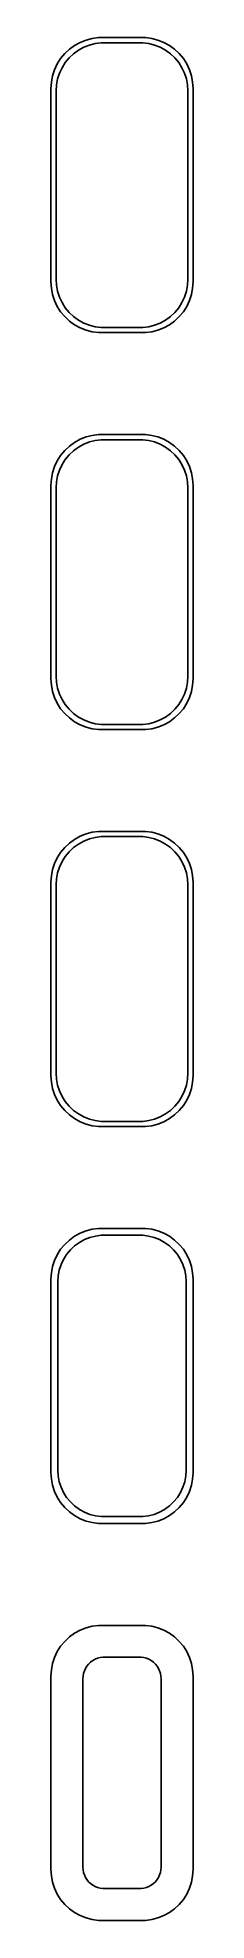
# Model space of a CAD drawing. Header units: metres. Extents: x -7 to 7, y 181 to 365.
import ezdxf

# ---------------------------------------------------------------- set-up
doc = ezdxf.new("R2010")
doc.units = ezdxf.units.M

msp = doc.modelspace()

# ---------------------------------------------------------------- linework, layer by layer
for p, q in [((-4.67912, 364.722), (-5.18712, 364.353)), ((-4.12889, 365.024), (-4.67912, 364.722)), ((-4.29517, 364.261), (-3.77245, 364.548)), ((-3.54507, 365.255), (-4.12889, 365.024)), ((-3.77245, 364.548), (-3.21782, 364.768)), ((-2.9369, 365.411), (-3.54507, 365.255)), ((-3.21782, 364.768), (-2.64006, 364.916)), ((-2.31395, 365.49), (-2.9369, 365.411)), ((-2.64006, 364.916), (-2.04825, 364.991)), ((2.31395, 365.49), (-2.31395, 365.49)), ((-2.04825, 364.991), (2.04825, 364.991)), ((2.04825, 364.991), (2.64006, 364.916)), ((2.9369, 365.411), (2.31395, 365.49)), ((2.64006, 364.916), (3.21782, 364.768)), ((3.54507, 365.255), (2.9369, 365.411)), ((3.21782, 364.768), (3.77245, 364.548)), ((4.12889, 365.024), (3.54507, 365.255)), ((3.77245, 364.548), (4.29517, 364.261)), ((4.67912, 364.722), (4.12889, 365.024)), ((5.18712, 364.353), (4.67912, 364.722)), ((-6.38153, 362.909), (-6.64888, 362.341)), ((-6.04507, 363.439), (-6.38153, 362.909)), ((-5.64484, 363.923), (-6.04507, 363.439)), ((-5.91245, 362.538), (-5.59282, 363.042)), ((-5.18712, 364.353), (-5.64484, 363.923)), ((-5.59282, 363.042), (-5.2126, 363.502)), ((-5.2126, 363.502), (-4.77776, 363.91)), ((-4.77776, 363.91), (-4.29517, 364.261)), ((4.29517, 364.261), (4.77776, 363.91)), ((4.77776, 363.91), (5.2126, 363.502)), ((5.64484, 363.923), (5.18712, 364.353)), ((5.2126, 363.502), (5.59282, 363.042)), ((5.59282, 363.042), (5.91245, 362.538)), ((6.04507, 363.439), (5.64484, 363.923)), ((6.38153, 362.909), (6.04507, 363.439)), ((6.64888, 362.341), (6.38153, 362.909)), ((-6.96057, 361.127), (-7, 360.5)), ((-6.84291, 361.743), (-6.96057, 361.127)), ((-6.64888, 362.341), (-6.84291, 361.743)), ((-6.5, 360.25), (-6.46254, 360.845)), ((-6.46254, 360.845), (-6.35077, 361.431)), ((-6.35077, 361.431), (-6.16643, 361.999)), ((-6.16643, 361.999), (-5.91245, 362.538)), ((5.91245, 362.538), (6.16643, 361.999)), ((6.16643, 361.999), (6.35077, 361.431)), ((6.35077, 361.431), (6.46254, 360.845)), ((6.46254, 360.845), (6.5, 360.25)), ((6.84291, 361.743), (6.64888, 362.341)), ((6.96057, 361.127), (6.84291, 361.743)), ((7, 360.5), (6.96057, 361.127)), ((-7, 360.5), (-7, 341.5)), ((-6.5, 341.75), (-6.5, 360.25)), ((6.5, 360.25), (6.5, 341.75)), ((7, 341.5), (7, 360.5)), ((-7, 341.5), (-6.96057, 340.873)), ((-6.96057, 340.873), (-6.84291, 340.257)), ((-6.46254, 341.155), (-6.5, 341.75)), ((-6.35077, 340.569), (-6.46254, 341.155)), ((-6.16643, 340.001), (-6.35077, 340.569)), ((6.35077, 340.569), (6.16643, 340.001)), ((6.46254, 341.155), (6.35077, 340.569)), ((6.5, 341.75), (6.46254, 341.155)), ((6.84291, 340.257), (6.96057, 340.873)), ((6.96057, 340.873), (7, 341.5)), ((-6.84291, 340.257), (-6.64888, 339.659)), ((-6.64888, 339.659), (-6.38153, 339.091)), ((-6.38153, 339.091), (-6.04507, 338.561)), ((-5.91245, 339.462), (-6.16643, 340.001)), ((-6.04507, 338.561), (-5.64484, 338.077)), ((-5.59282, 338.958), (-5.91245, 339.462)), ((-5.2126, 338.498), (-5.59282, 338.958)), ((5.59282, 338.958), (5.2126, 338.498)), ((5.91245, 339.462), (5.59282, 338.958)), ((5.64484, 338.077), (6.04507, 338.561)), ((6.16643, 340.001), (5.91245, 339.462)), ((6.04507, 338.561), (6.38153, 339.091)), ((6.38153, 339.091), (6.64888, 339.659)), ((6.64888, 339.659), (6.84291, 340.257)), ((-5.64484, 338.077), (-5.18712, 337.647)), ((-4.77776, 338.09), (-5.2126, 338.498)), ((-5.18712, 337.647), (-4.67912, 337.278)), ((-4.29517, 337.739), (-4.77776, 338.09)), ((-4.67912, 337.278), (-4.12889, 336.976)), ((-3.77245, 337.452), (-4.29517, 337.739)), ((-4.12889, 336.976), (-3.54507, 336.745)), ((-3.21782, 337.232), (-3.77245, 337.452)), ((-3.54507, 336.745), (-2.9369, 336.589)), ((-2.64006, 337.084), (-3.21782, 337.232)), ((-2.04825, 337.009), (-2.64006, 337.084)), ((2.04825, 337.009), (-2.04825, 337.009)), ((2.64006, 337.084), (2.04825, 337.009)), ((3.21782, 337.232), (2.64006, 337.084)), ((2.9369, 336.589), (3.54507, 336.745)), ((3.77245, 337.452), (3.21782, 337.232)), ((3.54507, 336.745), (4.12889, 336.976)), ((4.29517, 337.739), (3.77245, 337.452)), ((4.12889, 336.976), (4.67912, 337.278)), ((4.77776, 338.09), (4.29517, 337.739)), ((4.67912, 337.278), (5.18712, 337.647)), ((5.2126, 338.498), (4.77776, 338.09)), ((5.18712, 337.647), (5.64484, 338.077)), ((-2.9369, 336.589), (-2.31395, 336.51)), ((-2.31395, 336.51), (2.31395, 336.51)), ((2.31395, 336.51), (2.9369, 336.589)), ((-4.67912, 325.722), (-5.18712, 325.353)), ((-4.12889, 326.024), (-4.67912, 325.722)), ((-3.54507, 326.255), (-4.12889, 326.024)), ((-3.77245, 325.548), (-3.21782, 325.768)), ((-2.9369, 326.411), (-3.54507, 326.255)), ((-3.21782, 325.768), (-2.64006, 325.916)), ((-2.31395, 326.49), (-2.9369, 326.411)), ((-2.64006, 325.916), (-2.04825, 325.991)), ((2.31395, 326.49), (-2.31395, 326.49)), ((-2.04825, 325.991), (2.04825, 325.991)), ((2.04825, 325.991), (2.64006, 325.916)), ((2.9369, 326.411), (2.31395, 326.49)), ((2.64006, 325.916), (3.21782, 325.768)), ((3.54507, 326.255), (2.9369, 326.411)), ((3.21782, 325.768), (3.77245, 325.548)), ((4.12889, 326.024), (3.54507, 326.255)), ((4.67912, 325.722), (4.12889, 326.024)), ((5.18712, 325.353), (4.67912, 325.722)), ((-6.38153, 323.909), (-6.64888, 323.341)), ((-6.04507, 324.439), (-6.38153, 323.909)), ((-5.64484, 324.923), (-6.04507, 324.439)), ((-5.91245, 323.538), (-5.59282, 324.042)), ((-5.18712, 325.353), (-5.64484, 324.923)), ((-5.59282, 324.042), (-5.2126, 324.502)), ((-5.2126, 324.502), (-4.77776, 324.91)), ((-4.77776, 324.91), (-4.29517, 325.261)), ((-4.29517, 325.261), (-3.77245, 325.548)), ((3.77245, 325.548), (4.29517, 325.261)), ((4.29517, 325.261), (4.77776, 324.91)), ((4.77776, 324.91), (5.2126, 324.502)), ((5.64484, 324.923), (5.18712, 325.353)), ((5.2126, 324.502), (5.59282, 324.042)), ((5.59282, 324.042), (5.91245, 323.538)), ((6.04507, 324.439), (5.64484, 324.923)), ((6.38153, 323.909), (6.04507, 324.439)), ((6.64888, 323.341), (6.38153, 323.909)), ((-6.96057, 322.127), (-7, 321.5)), ((-6.84291, 322.743), (-6.96057, 322.127)), ((-6.64888, 323.341), (-6.84291, 322.743)), ((-6.46254, 321.845), (-6.35077, 322.431)), ((-6.35077, 322.431), (-6.16643, 322.999)), ((-6.16643, 322.999), (-5.91245, 323.538)), ((5.91245, 323.538), (6.16643, 322.999)), ((6.16643, 322.999), (6.35077, 322.431)), ((6.35077, 322.431), (6.46254, 321.845)), ((6.84291, 322.743), (6.64888, 323.341)), ((6.96057, 322.127), (6.84291, 322.743)), ((7, 321.5), (6.96057, 322.127)), ((-7, 321.5), (-7, 302.5)), ((-6.5, 321.25), (-6.46254, 321.845)), ((-6.5, 302.75), (-6.5, 321.25)), ((6.46254, 321.845), (6.5, 321.25)), ((6.5, 321.25), (6.5, 302.75)), ((7, 302.5), (7, 321.5)), ((-7, 302.5), (-6.96057, 301.873)), ((-6.96057, 301.873), (-6.84291, 301.257)), ((-6.46254, 302.155), (-6.5, 302.75)), ((-6.35077, 301.569), (-6.46254, 302.155)), ((-6.16643, 301.001), (-6.35077, 301.569)), ((6.35077, 301.569), (6.16643, 301.001)), ((6.46254, 302.155), (6.35077, 301.569)), ((6.5, 302.75), (6.46254, 302.155)), ((6.84291, 301.257), (6.96057, 301.873)), ((6.96057, 301.873), (7, 302.5)), ((-6.84291, 301.257), (-6.64888, 300.659)), ((-6.64888, 300.659), (-6.38153, 300.091)), ((-6.38153, 300.091), (-6.04507, 299.561)), ((-5.91245, 300.462), (-6.16643, 301.001)), ((-5.59282, 299.958), (-5.91245, 300.462)), ((-5.2126, 299.498), (-5.59282, 299.958)), ((5.59282, 299.958), (5.2126, 299.498)), ((5.91245, 300.462), (5.59282, 299.958)), ((6.16643, 301.001), (5.91245, 300.462)), ((6.04507, 299.561), (6.38153, 300.091)), ((6.38153, 300.091), (6.64888, 300.659)), ((6.64888, 300.659), (6.84291, 301.257)), ((-6.04507, 299.561), (-5.64484, 299.077)), ((-5.64484, 299.077), (-5.18712, 298.647)), ((-4.77776, 299.09), (-5.2126, 299.498)), ((-5.18712, 298.647), (-4.67912, 298.278)), ((-4.29517, 298.739), (-4.77776, 299.09)), ((-4.67912, 298.278), (-4.12889, 297.976)), ((-3.77245, 298.452), (-4.29517, 298.739)), ((-4.12889, 297.976), (-3.54507, 297.745)), ((-3.21782, 298.232), (-3.77245, 298.452)), ((-2.64006, 298.084), (-3.21782, 298.232)), ((-2.04825, 298.009), (-2.64006, 298.084)), ((2.04825, 298.009), (-2.04825, 298.009)), ((2.64006, 298.084), (2.04825, 298.009)), ((3.21782, 298.232), (2.64006, 298.084)), ((3.77245, 298.452), (3.21782, 298.232)), ((3.54507, 297.745), (4.12889, 297.976)), ((4.29517, 298.739), (3.77245, 298.452)), ((4.12889, 297.976), (4.67912, 298.278)), ((4.77776, 299.09), (4.29517, 298.739)), ((4.67912, 298.278), (5.18712, 298.647)), ((5.2126, 299.498), (4.77776, 299.09)), ((5.18712, 298.647), (5.64484, 299.077)), ((5.64484, 299.077), (6.04507, 299.561)), ((-3.54507, 297.745), (-2.9369, 297.589)), ((-2.9369, 297.589), (-2.31395, 297.51)), ((-2.31395, 297.51), (2.31395, 297.51)), ((2.31395, 297.51), (2.9369, 297.589)), ((2.9369, 297.589), (3.54507, 297.745)), ((-4.67912, 286.722), (-5.18712, 286.353)), ((-4.12889, 287.024), (-4.67912, 286.722)), ((-3.54507, 287.255), (-4.12889, 287.024)), ((-3.77245, 286.548), (-3.21782, 286.768)), ((-2.9369, 287.411), (-3.54507, 287.255)), ((-3.21782, 286.768), (-2.64006, 286.916)), ((-2.31395, 287.49), (-2.9369, 287.411)), ((-2.64006, 286.916), (-2.04825, 286.991)), ((2.31395, 287.49), (-2.31395, 287.49)), ((-2.04825, 286.991), (2.04825, 286.991)), ((2.04825, 286.991), (2.64006, 286.916)), ((2.9369, 287.411), (2.31395, 287.49)), ((2.64006, 286.916), (3.21782, 286.768)), ((3.54507, 287.255), (2.9369, 287.411)), ((3.21782, 286.768), (3.77245, 286.548)), ((4.12889, 287.024), (3.54507, 287.255)), ((4.67912, 286.722), (4.12889, 287.024)), ((5.18712, 286.353), (4.67912, 286.722)), ((-6.38153, 284.909), (-6.64888, 284.341)), ((-6.04507, 285.439), (-6.38153, 284.909)), ((-5.64484, 285.923), (-6.04507, 285.439)), ((-5.91245, 284.538), (-5.59282, 285.042)), ((-5.18712, 286.353), (-5.64484, 285.923)), ((-5.59282, 285.042), (-5.2126, 285.502)), ((-5.2126, 285.502), (-4.77776, 285.91)), ((-4.77776, 285.91), (-4.29517, 286.261)), ((-4.29517, 286.261), (-3.77245, 286.548)), ((3.77245, 286.548), (4.29517, 286.261)), ((4.29517, 286.261), (4.77776, 285.91)), ((4.77776, 285.91), (5.2126, 285.502)), ((5.64484, 285.923), (5.18712, 286.353)), ((5.2126, 285.502), (5.59282, 285.042)), ((5.59282, 285.042), (5.91245, 284.538)), ((6.04507, 285.439), (5.64484, 285.923)), ((6.38153, 284.909), (6.04507, 285.439)), ((6.64888, 284.341), (6.38153, 284.909)), ((-6.96057, 283.127), (-7, 282.5)), ((-6.84291, 283.743), (-6.96057, 283.127)), ((-6.64888, 284.341), (-6.84291, 283.743)), ((-6.46254, 282.845), (-6.35077, 283.431)), ((-6.35077, 283.431), (-6.16643, 283.999)), ((-6.16643, 283.999), (-5.91245, 284.538)), ((5.91245, 284.538), (6.16643, 283.999)), ((6.16643, 283.999), (6.35077, 283.431)), ((6.35077, 283.431), (6.46254, 282.845)), ((6.84291, 283.743), (6.64888, 284.341)), ((6.96057, 283.127), (6.84291, 283.743)), ((7, 282.5), (6.96057, 283.127)), ((-7, 282.5), (-7, 263.5)), ((-6.5, 282.25), (-6.46254, 282.845)), ((-6.5, 263.75), (-6.5, 282.25)), ((6.46254, 282.845), (6.5, 282.25)), ((6.5, 282.25), (6.5, 263.75)), ((7, 263.5), (7, 282.5)), ((-7, 263.5), (-6.96057, 262.873)), ((-6.96057, 262.873), (-6.84291, 262.257)), ((-6.46254, 263.155), (-6.5, 263.75)), ((-6.35077, 262.569), (-6.46254, 263.155)), ((6.46254, 263.155), (6.35077, 262.569)), ((6.5, 263.75), (6.46254, 263.155)), ((6.84291, 262.257), (6.96057, 262.873)), ((6.96057, 262.873), (7, 263.5)), ((-6.84291, 262.257), (-6.64888, 261.659)), ((-6.64888, 261.659), (-6.38153, 261.091)), ((-6.38153, 261.091), (-6.04507, 260.561)), ((-6.16643, 262.001), (-6.35077, 262.569)), ((-5.91245, 261.462), (-6.16643, 262.001)), ((-5.59282, 260.958), (-5.91245, 261.462)), ((-5.2126, 260.498), (-5.59282, 260.958)), ((5.59282, 260.958), (5.2126, 260.498)), ((5.91245, 261.462), (5.59282, 260.958)), ((6.16643, 262.001), (5.91245, 261.462)), ((6.04507, 260.561), (6.38153, 261.091)), ((6.35077, 262.569), (6.16643, 262.001)), ((6.38153, 261.091), (6.64888, 261.659)), ((6.64888, 261.659), (6.84291, 262.257)), ((-6.04507, 260.561), (-5.64484, 260.077)), ((-5.64484, 260.077), (-5.18712, 259.647)), ((-4.77776, 260.09), (-5.2126, 260.498)), ((-5.18712, 259.647), (-4.67912, 259.278)), ((-4.29517, 259.739), (-4.77776, 260.09)), ((-4.67912, 259.278), (-4.12889, 258.976)), ((-3.77245, 259.452), (-4.29517, 259.739)), ((-4.12889, 258.976), (-3.54507, 258.745)), ((-3.21782, 259.232), (-3.77245, 259.452)), ((-2.64006, 259.084), (-3.21782, 259.232)), ((-2.04825, 259.009), (-2.64006, 259.084)), ((2.04825, 259.009), (-2.04825, 259.009)), ((2.64006, 259.084), (2.04825, 259.009)), ((3.21782, 259.232), (2.64006, 259.084)), ((3.77245, 259.452), (3.21782, 259.232)), ((3.54507, 258.745), (4.12889, 258.976)), ((4.29517, 259.739), (3.77245, 259.452)), ((4.12889, 258.976), (4.67912, 259.278)), ((4.77776, 260.09), (4.29517, 259.739)), ((4.67912, 259.278), (5.18712, 259.647)), ((5.2126, 260.498), (4.77776, 260.09)), ((5.18712, 259.647), (5.64484, 260.077)), ((5.64484, 260.077), (6.04507, 260.561)), ((-3.54507, 258.745), (-2.9369, 258.589)), ((-2.9369, 258.589), (-2.31395, 258.51)), ((-2.31395, 258.51), (2.31395, 258.51)), ((2.31395, 258.51), (2.9369, 258.589)), ((2.9369, 258.589), (3.54507, 258.745)), ((-4.12889, 248.024), (-4.67912, 247.722)), ((-3.54507, 248.255), (-4.12889, 248.024)), ((-2.9369, 248.411), (-3.54507, 248.255)), ((-2.31395, 248.49), (-2.9369, 248.411)), ((2.31395, 248.49), (-2.31395, 248.49)), ((2.9369, 248.411), (2.31395, 248.49)), ((3.54507, 248.255), (2.9369, 248.411)), ((4.12889, 248.024), (3.54507, 248.255)), ((4.67912, 247.722), (4.12889, 248.024)), ((-6.04507, 246.439), (-6.38153, 245.909)), ((-5.64484, 246.923), (-6.04507, 246.439)), ((-5.18712, 247.353), (-5.64484, 246.923)), ((-5.45403, 245.941), (-5.08754, 246.384)), ((-4.67912, 247.722), (-5.18712, 247.353)), ((-5.08754, 246.384), (-4.6684, 246.778)), ((-4.6684, 246.778), (-4.20325, 247.116)), ((-4.20325, 247.116), (-3.6994, 247.393)), ((-3.6994, 247.393), (-3.16481, 247.604)), ((-3.16481, 247.604), (-2.60791, 247.747)), ((-2.60791, 247.747), (-2.03748, 247.819)), ((-2.03748, 247.819), (2.03748, 247.819)), ((2.03748, 247.819), (2.60791, 247.747)), ((2.60791, 247.747), (3.16481, 247.604)), ((3.16481, 247.604), (3.6994, 247.393)), ((3.6994, 247.393), (4.20325, 247.116)), ((4.20325, 247.116), (4.6684, 246.778)), ((4.6684, 246.778), (5.08754, 246.384)), ((5.18712, 247.353), (4.67912, 247.722)), ((5.08754, 246.384), (5.45403, 245.941)), ((5.64484, 246.923), (5.18712, 247.353)), ((6.04507, 246.439), (5.64484, 246.923)), ((6.38153, 245.909), (6.04507, 246.439)), ((-6.84291, 244.743), (-6.96057, 244.127)), ((-6.64888, 245.341), (-6.84291, 244.743)), ((-6.38153, 245.909), (-6.64888, 245.341)), ((-6.29233, 243.824), (-6.18459, 244.389)), ((-6.18459, 244.389), (-6.00691, 244.935)), ((-6.00691, 244.935), (-5.76212, 245.456)), ((-5.76212, 245.456), (-5.45403, 245.941)), ((5.45403, 245.941), (5.76212, 245.456)), ((5.76212, 245.456), (6.00691, 244.935)), ((6.00691, 244.935), (6.18459, 244.389)), ((6.18459, 244.389), (6.29233, 243.824)), ((6.64888, 245.341), (6.38153, 245.909)), ((6.84291, 244.743), (6.64888, 245.341)), ((6.96057, 244.127), (6.84291, 244.743)), ((-6.96057, 244.127), (-7, 243.5)), ((-7, 243.5), (-7, 224.5)), ((-6.32843, 243.25), (-6.29233, 243.824)), ((-6.32843, 224.75), (-6.32843, 243.25)), ((6.29233, 243.824), (6.32843, 243.25)), ((6.32843, 243.25), (6.32843, 224.75)), ((7, 243.5), (6.96057, 244.127)), ((7, 224.5), (7, 243.5)), ((-7, 224.5), (-6.96057, 223.873)), ((-6.96057, 223.873), (-6.84291, 223.257)), ((-6.29233, 224.176), (-6.32843, 224.75)), ((-6.18459, 223.611), (-6.29233, 224.176)), ((6.29233, 224.176), (6.18459, 223.611)), ((6.32843, 224.75), (6.29233, 224.176)), ((6.84291, 223.257), (6.96057, 223.873)), ((6.96057, 223.873), (7, 224.5)), ((-6.84291, 223.257), (-6.64888, 222.659)), ((-6.64888, 222.659), (-6.38153, 222.091)), ((-6.38153, 222.091), (-6.04507, 221.561)), ((-6.00691, 223.065), (-6.18459, 223.611)), ((-5.76212, 222.544), (-6.00691, 223.065)), ((-5.45403, 222.059), (-5.76212, 222.544)), ((-5.08754, 221.616), (-5.45403, 222.059)), ((5.45403, 222.059), (5.08754, 221.616)), ((5.76212, 222.544), (5.45403, 222.059)), ((6.00691, 223.065), (5.76212, 222.544)), ((6.18459, 223.611), (6.00691, 223.065)), ((6.04507, 221.561), (6.38153, 222.091)), ((6.38153, 222.091), (6.64888, 222.659)), ((6.64888, 222.659), (6.84291, 223.257)), ((-6.04507, 221.561), (-5.64484, 221.077)), ((-5.64484, 221.077), (-5.18712, 220.647)), ((-5.18712, 220.647), (-4.67912, 220.278)), ((-4.6684, 221.222), (-5.08754, 221.616)), ((-4.67912, 220.278), (-4.12889, 219.976)), ((-4.20325, 220.884), (-4.6684, 221.222)), ((-3.6994, 220.607), (-4.20325, 220.884)), ((-3.16481, 220.396), (-3.6994, 220.607)), ((-2.60791, 220.253), (-3.16481, 220.396)), ((-2.03748, 220.181), (-2.60791, 220.253)), ((2.03748, 220.181), (-2.03748, 220.181)), ((2.60791, 220.253), (2.03748, 220.181)), ((3.16481, 220.396), (2.60791, 220.253)), ((3.6994, 220.607), (3.16481, 220.396)), ((4.20325, 220.884), (3.6994, 220.607)), ((4.12889, 219.976), (4.67912, 220.278)), ((4.6684, 221.222), (4.20325, 220.884)), ((5.08754, 221.616), (4.6684, 221.222)), ((4.67912, 220.278), (5.18712, 220.647)), ((5.18712, 220.647), (5.64484, 221.077)), ((5.64484, 221.077), (6.04507, 221.561)), ((-4.12889, 219.976), (-3.54507, 219.745)), ((-3.54507, 219.745), (-2.9369, 219.589)), ((-2.9369, 219.589), (-2.31395, 219.51)), ((-2.31395, 219.51), (2.31395, 219.51)), ((2.31395, 219.51), (2.9369, 219.589)), ((2.9369, 219.589), (3.54507, 219.745)), ((3.54507, 219.745), (4.12889, 219.976)), ((-3.54507, 209.255), (-4.12889, 209.024)), ((-2.9369, 209.411), (-3.54507, 209.255)), ((-2.31395, 209.49), (-2.9369, 209.411)), ((2.31395, 209.49), (-2.31395, 209.49)), ((2.9369, 209.411), (2.31395, 209.49)), ((3.54507, 209.255), (2.9369, 209.411)), ((4.12889, 209.024), (3.54507, 209.255)), ((-6.04507, 207.439), (-6.38153, 206.909)), ((-5.64484, 207.923), (-6.04507, 207.439)), ((-5.18712, 208.353), (-5.64484, 207.923)), ((-4.67912, 208.722), (-5.18712, 208.353)), ((-4.12889, 209.024), (-4.67912, 208.722)), ((4.67912, 208.722), (4.12889, 209.024)), ((5.18712, 208.353), (4.67912, 208.722)), ((5.64484, 207.923), (5.18712, 208.353)), ((6.04507, 207.439), (5.64484, 207.923)), ((6.38153, 206.909), (6.04507, 207.439)), ((-6.84291, 205.743), (-6.96057, 205.127)), ((-6.64888, 206.341), (-6.84291, 205.743)), ((-6.38153, 206.909), (-6.64888, 206.341)), ((-3.59868, 205.266), (-3.45673, 205.49)), ((-3.45673, 205.49), (-3.28784, 205.694)), ((-3.28784, 205.694), (-3.09473, 205.875)), ((-3.09473, 205.875), (-2.88039, 206.031)), ((-2.88039, 206.031), (-2.64822, 206.159)), ((-2.64822, 206.159), (-2.4019, 206.256)), ((-2.4019, 206.256), (-2.14529, 206.322)), ((-2.14529, 206.322), (-1.88246, 206.355)), ((-1.88246, 206.355), (1.88246, 206.355)), ((1.88246, 206.355), (2.14529, 206.322)), ((2.14529, 206.322), (2.4019, 206.256)), ((2.4019, 206.256), (2.64822, 206.159)), ((2.64822, 206.159), (2.88039, 206.031)), ((2.88039, 206.031), (3.09473, 205.875)), ((3.09473, 205.875), (3.28784, 205.694)), ((3.28784, 205.694), (3.45673, 205.49)), ((3.45673, 205.49), (3.59868, 205.266)), ((6.64888, 206.341), (6.38153, 206.909)), ((6.84291, 205.743), (6.64888, 206.341)), ((6.96057, 205.127), (6.84291, 205.743)), ((-6.96057, 205.127), (-7, 204.5)), ((-7, 204.5), (-7, 185.5)), ((-3.85962, 204.25), (-3.84299, 204.514)), ((-3.85962, 185.75), (-3.85962, 204.25)), ((-3.84299, 204.514), (-3.79335, 204.775)), ((-3.79335, 204.775), (-3.71149, 205.027)), ((-3.71149, 205.027), (-3.59868, 205.266)), ((3.59868, 205.266), (3.71149, 205.027)), ((3.71149, 205.027), (3.79335, 204.775)), ((3.79335, 204.775), (3.84299, 204.514)), ((3.84299, 204.514), (3.85962, 204.25)), ((3.85962, 204.25), (3.85962, 185.75)), ((7, 204.5), (6.96057, 205.127)), ((7, 185.5), (7, 204.5)), ((-7, 185.5), (-6.96057, 184.873)), ((-3.84299, 185.486), (-3.85962, 185.75)), ((-3.79335, 185.225), (-3.84299, 185.486)), ((-3.71149, 184.973), (-3.79335, 185.225)), ((3.79335, 185.225), (3.71149, 184.973)), ((3.84299, 185.486), (3.79335, 185.225)), ((3.85962, 185.75), (3.84299, 185.486)), ((6.96057, 184.873), (7, 185.5)), ((-6.96057, 184.873), (-6.84291, 184.257)), ((-6.84291, 184.257), (-6.64888, 183.659)), ((-6.64888, 183.659), (-6.38153, 183.091)), ((-3.59868, 184.734), (-3.71149, 184.973)), ((-3.45673, 184.51), (-3.59868, 184.734)), ((-3.28784, 184.306), (-3.45673, 184.51)), ((-3.09473, 184.125), (-3.28784, 184.306)), ((-2.88039, 183.969), (-3.09473, 184.125)), ((-2.64822, 183.841), (-2.88039, 183.969)), ((-2.4019, 183.744), (-2.64822, 183.841)), ((-2.14529, 183.678), (-2.4019, 183.744)), ((-1.88246, 183.645), (-2.14529, 183.678)), ((1.88246, 183.645), (-1.88246, 183.645)), ((2.14529, 183.678), (1.88246, 183.645)), ((2.4019, 183.744), (2.14529, 183.678)), ((2.64822, 183.841), (2.4019, 183.744)), ((2.88039, 183.969), (2.64822, 183.841)), ((3.09473, 184.125), (2.88039, 183.969)), ((3.28784, 184.306), (3.09473, 184.125)), ((3.45673, 184.51), (3.28784, 184.306)), ((3.59868, 184.734), (3.45673, 184.51)), ((3.71149, 184.973), (3.59868, 184.734)), ((6.38153, 183.091), (6.64888, 183.659)), ((6.64888, 183.659), (6.84291, 184.257)), ((6.84291, 184.257), (6.96057, 184.873)), ((-6.38153, 183.091), (-6.04507, 182.561)), ((-6.04507, 182.561), (-5.64484, 182.077)), ((-5.64484, 182.077), (-5.18712, 181.647)), ((-5.18712, 181.647), (-4.67912, 181.278)), ((4.67912, 181.278), (5.18712, 181.647)), ((5.18712, 181.647), (5.64484, 182.077)), ((5.64484, 182.077), (6.04507, 182.561)), ((6.04507, 182.561), (6.38153, 183.091)), ((-4.67912, 181.278), (-4.12889, 180.976)), ((-4.12889, 180.976), (-3.54507, 180.745)), ((-3.54507, 180.745), (-2.9369, 180.589)), ((-2.9369, 180.589), (-2.31395, 180.51)), ((-2.31395, 180.51), (2.31395, 180.51)), ((2.31395, 180.51), (2.9369, 180.589)), ((2.9369, 180.589), (3.54507, 180.745)), ((3.54507, 180.745), (4.12889, 180.976)), ((4.12889, 180.976), (4.67912, 181.278))]:
    msp.add_line(p, q)

doc.saveas('drawing.dxf')
